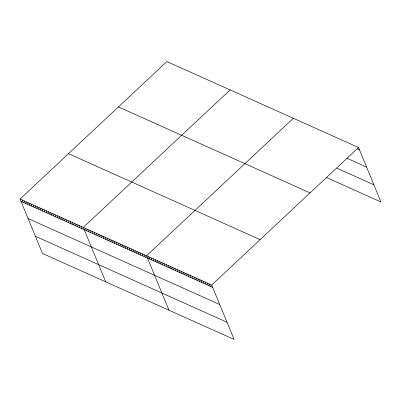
<?xml version="1.0" encoding="UTF-8"?>
<svg xmlns="http://www.w3.org/2000/svg" width="401" height="401" viewBox="0 0 401 401"><rect width="100%" height="100%" fill="white"/><g stroke="black" fill="none" stroke-linecap="round" stroke-linejoin="round"><path stroke-width="0.6" d="M20.05 199.036L211.693 285.011L234.129 339.447L42.486 253.477L20.05 199.036L166.871 61.553L358.514 147.523L380.95 201.964L326.65 177.603M230.114 89.924L83.293 227.412L105.729 281.848M293.357 118.295L146.535 255.783L168.971 310.219M211.693 285.011L358.514 147.523M357.296 148.861L359.466 149.834M347.01 158.27L366.554 167.037M336.935 168.194L373.862 184.761M118.42 106.922L310.063 192.896M68.501 153.668L260.144 239.643M21.002 201.352L212.645 287.322M28.095 218.55L219.733 304.524M35.398 236.274L227.041 322.249M209.522 284.038L210.475 286.349M207.347 283.061L208.299 285.377M205.177 282.088L206.129 284.399M203.006 281.116L203.959 283.427M200.831 280.139L201.783 282.449M198.66 279.166L199.613 281.477M196.49 278.189L197.442 280.505M194.315 277.216L195.267 279.527M192.144 276.244L193.097 278.555M189.974 275.266L190.926 277.577M187.798 274.294L188.756 276.605M185.628 273.317L186.58 275.632M183.457 272.344L184.41 274.655M181.287 271.372L182.239 273.683M179.112 270.394L180.064 272.71M176.941 269.422L177.894 271.733M174.771 268.449L175.723 270.76M172.595 267.472L173.548 269.783M170.425 266.5L171.377 268.81M168.255 265.522L169.207 267.838M166.079 264.55L167.037 266.86M163.909 263.577L164.861 265.888M161.738 262.6L162.691 264.911M159.568 261.627L160.52 263.938M157.392 260.65L158.345 262.966M155.222 259.678L156.174 261.988M153.052 258.705L154.004 261.016M150.876 257.728L151.829 260.043M148.706 256.755L149.658 259.066M144.355 254.8L145.307 257.116M142.175 253.823L143.127 256.134M139.989 252.846L140.946 255.156M137.809 251.868L138.766 254.179M135.628 250.891L136.581 253.201M133.448 249.908L134.4 252.224M131.267 248.931L132.22 251.247M129.087 247.953L130.039 250.264M126.906 246.976L127.859 249.287M124.726 245.998L125.678 248.309M122.546 245.021L123.498 247.332M120.365 244.039L121.318 246.354M118.185 243.061L119.137 245.377M116.004 242.084L116.957 244.394M113.824 241.106L114.776 243.417M111.643 240.129L112.596 242.44M109.463 239.151L110.415 241.462M107.283 238.169L108.235 240.485M105.097 237.191L106.054 239.502M102.917 236.214L103.874 238.525M100.736 235.237L101.689 237.547M98.556 234.259L99.508 236.57M96.375 233.282L97.328 235.593M94.195 232.299L95.147 234.615M92.014 231.322L92.967 233.633M89.834 230.344L90.786 232.655M87.654 229.367L88.606 231.678M85.473 228.39L86.426 230.7M81.112 226.43L82.065 228.745M78.932 225.452L79.884 227.763M76.751 224.475L77.704 226.786M74.571 223.497L75.523 225.808M72.391 222.52L73.343 224.831M70.205 221.537L71.162 223.853M68.025 220.56L68.982 222.876M65.844 219.583L66.797 221.893M63.664 218.605L64.616 220.916M61.483 217.628L62.436 219.938M59.303 216.65L60.255 218.961M57.122 215.668L58.075 217.984M54.942 214.69L55.894 217.001M52.762 213.713L53.714 216.024M50.581 212.736L51.534 215.046M48.401 211.758L49.353 214.069M46.22 210.781L47.173 213.091M44.04 209.798L44.992 212.114M41.859 208.821L42.812 211.132M39.679 207.843L40.631 210.154M37.499 206.866L38.451 209.177M35.313 205.888L36.27 208.199M33.133 204.911L34.085 207.222M30.952 203.929L31.905 206.244M28.772 202.951L29.724 205.262M26.591 201.974L27.544 204.284M24.411 200.996L25.363 203.307M22.23 200.019L23.183 202.33"/></g></svg>
